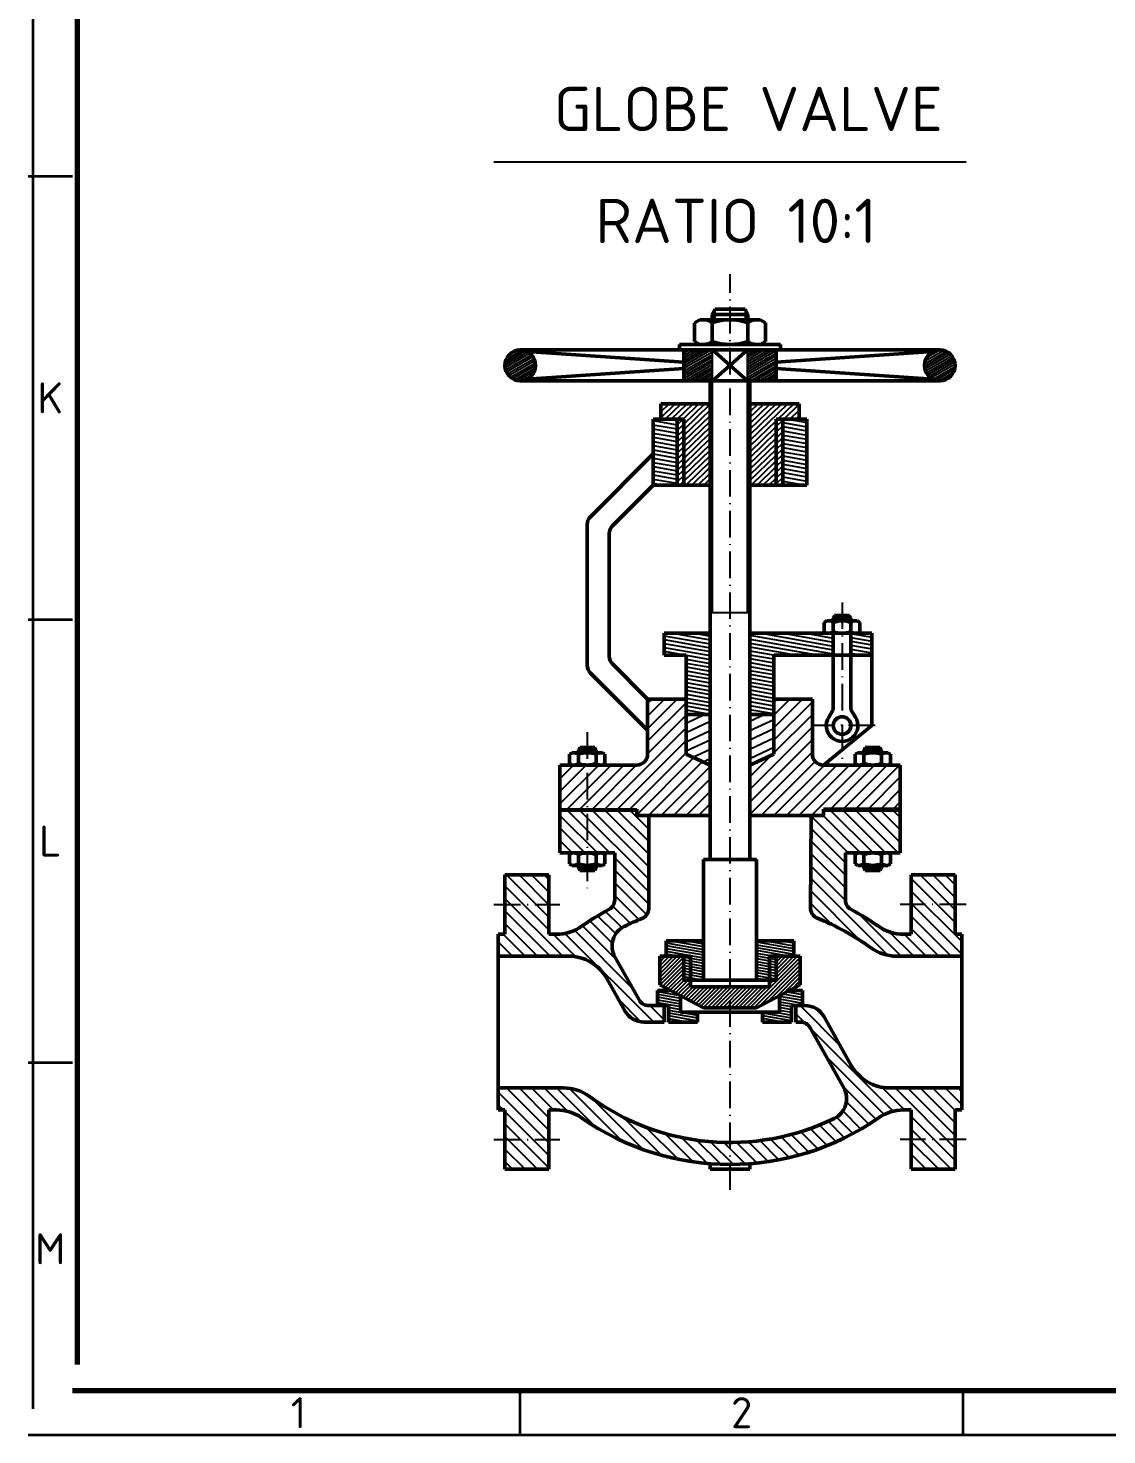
# Paper-space layout 'Layout1' of a CAD drawing. Header units: millimetres. Extents: x 198 to 1020, y 107 to 694.
# Drawn here: x 198.3 to 320, y 106.8 to 265.5 of the extents above; entities that cross this region are included whole.
import ezdxf

# ---------------------------------------------------------------- set-up
doc = ezdxf.new("R2010")
doc.units = ezdxf.units.MM
doc.header["$LTSCALE"] = 0.25
doc.linetypes.add('ACAD_ISO10W100', pattern=[18, 12, -3, 0, -3])
for name, color, linetype, lineweight in [('CHU', 6, 'Continuous', 25), ('Chu cai', 90, 'Continuous', 25), ('Khung dam', 30, 'Continuous', 70), ('KHUNG MANH', 4, 'Continuous', 35), ('manh', 130, 'Continuous', 25), ('NET 05', 130, 'Continuous', 50), ('NET MANH', 5, 'Continuous', 25), ('Nhat', 170, 'Continuous', 25), ('TRUC', 3, 'ACAD_ISO10W100', 25)]:
    doc.layers.add(name, color=color, linetype=linetype, lineweight=lineweight)
doc.styles.add('ISO', font='isocpeur.ttf', dxfattribs={"height": 2.5})
doc.styles.add('style2', font='isocpeur.ttf', dxfattribs={"height": 2.5})
pattern_1 = [(170, (-530.50777, -738.4981), (-0.05378858, -0.30505021), [])]
pattern_2 = [(30, (-15659.73254, -4177.22102), (-0.123902439, 0.2146053196), [])]
pattern_3 = [(44, (-530.50777, -738.4981), (-0.322762, 0.33422983), [])]

psp = doc.layouts.get("Layout1")

# ---------------------------------------------------------------- hatches: boundary and pattern name
at = {"true_color": 0x000000}
h = psp.add_hatch(color=18, dxfattribs=at)
h.dxf.hatch_style = 1
h.paths.add_polyline_path([(266.99305, 177.4351), (258.31988, 177.4351), (258.31988, 177.3112), (266.99305, 177.3112)])
h = psp.add_hatch(color=18, dxfattribs=at)
h.dxf.hatch_style = 1
h.paths.add_polyline_path([(266.99305, 177.4351), (258.31988, 177.4351), (258.31988, 177.3112), (266.99305, 177.3112)])
h = psp.add_hatch(color=7)
h.dxf.hatch_style = 1
h.paths.add_polyline_path([(266.99305, 177.4351), (258.31988, 177.4351), (258.31988, 177.3112), (266.99305, 177.3112)])
at = {"true_color": 0xffffff}
h = psp.add_hatch(color=7, dxfattribs=at)
h.dxf.hatch_style = 1
h.paths.add_polyline_path([(266.99305, 177.4351), (258.31988, 177.4351), (258.31988, 177.3112), (266.99305, 177.3112)])
h = psp.add_hatch(color=7, dxfattribs=at)
h.dxf.hatch_style = 1
h.paths.add_polyline_path([(266.99305, 177.4351), (258.31988, 177.4351), (258.31988, 177.3112), (266.99305, 177.3112)])
h = psp.add_hatch(color=7, dxfattribs=at)
h.dxf.hatch_style = 1
h.paths.add_polyline_path([(258.31988, 177.4351), (266.99305, 177.4351), (266.99305, 177.3112), (258.31988, 177.3112)])
h = psp.add_hatch(color=7, dxfattribs=at)
h.dxf.hatch_style = 1
h.paths.add_polyline_path([(296.72963, 177.4351), (288.05646, 177.4351), (288.05646, 177.3112), (296.72963, 177.3112)])
at = {"layer": 'NET MANH'}
h = psp.add_hatch(dxfattribs=at)
h.set_pattern_fill('_USER', color=256, scale=0.247805, angle=30, pattern_type=0)
h.set_pattern_definition(pattern_2)
h.paths.add_polyline_path([(255.59402, 227.49169, 1), (252.12476, 227.49169, 1)])
h.paths.add_polyline_path([(299.45549, 227.49169, 1), (302.92476, 227.49169, 1)])
h = psp.add_hatch(dxfattribs=at)
h.set_pattern_fill('_USER', color=256, scale=0.247805, angle=30, pattern_type=0)
h.set_pattern_definition(pattern_2)
h.paths.add_polyline_path([(275.54232, 229.22632), (272.32085, 229.22632), (272.32085, 225.75705), (275.54232, 225.75705)])
h.paths.add_polyline_path([(282.72866, 229.22632), (279.50719, 229.22632), (279.50719, 225.75705), (282.72866, 225.75705)])
h = psp.add_hatch(dxfattribs=at)
h.set_pattern_fill('ANSI31', color=256, scale=3.717073, angle=359)
h.set_pattern_definition(pattern_3)
h.paths.add_polyline_path([(272.32085, 213.98632), (275.29451, 213.98632), (275.29451, 223.1551), (269.7189, 223.1551), (269.7189, 221.42047), (272.32085, 221.42047)])
h.paths.add_polyline_path([(282.72866, 221.42047), (285.33061, 221.42047), (285.33061, 223.1551), (279.755, 223.1551), (279.755, 213.98632), (282.72866, 213.98632)])
h = psp.add_hatch(dxfattribs=at)
h.set_pattern_fill('ANSI31', color=256, scale=3.717073, angle=125)
h.set_pattern_definition([(170, (-530.50777, -738.4981), (-0.08068287, -0.45757531), [])])
h.paths.add_polyline_path([(268.85158, 213.98632), (271.57744, 213.98632), (271.57744, 221.42047), (268.85158, 221.42047)])
h.paths.add_polyline_path([(283.47207, 213.98632), (286.19793, 213.98632), (286.19793, 221.42047), (283.47207, 221.42047)])
h = psp.add_hatch(dxfattribs=at)
h.set_pattern_fill('ANSI31', color=256, scale=3.717073, angle=359)
h.set_pattern_definition(pattern_3)
h.paths.add_polyline_path([(271.57744, 213.98632), (272.32085, 213.98632), (272.32085, 221.42047), (271.57744, 221.42047)])
h.paths.add_polyline_path([(283.47207, 221.42047), (282.72866, 221.42047), (282.72866, 213.98632), (283.47207, 213.98632)])
h = psp.add_hatch(dxfattribs=at)
h.set_pattern_fill('ANSI31', color=256, scale=3.469268, angle=125)
h.set_pattern_definition([(170, (-530.50777, -738.4981), (-0.07530401, -0.42707029), [])])
h.paths.add_polyline_path([(275.29451, 197.25949), (270.09061, 197.25949), (270.09061, 194.78144), (272.56866, 194.78144), (272.56866, 188.09071), (275.29451, 188.09071)])
h.paths.add_polyline_path([(282.48085, 194.78144), (284.9589, 194.78144), (289.16979, 194.78144), (289.16979, 197.25949), (288.37681, 197.25949), (284.9589, 197.25949), (279.755, 197.25949), (279.755, 188.09071), (282.48085, 188.09071)])
h.paths.add_polyline_path([(291.15223, 194.78144), (293.50817, 194.78144), (293.50817, 197.25949), (291.15223, 197.25949)])
h = psp.add_hatch(dxfattribs=at)
h.set_pattern_fill('_USER', color=256, angle=45, pattern_type=0)
h.set_pattern_definition([(45, (-20106.9985, -33009.9912), (-0.70710678, 0.70710678), [])])
h.paths.add_polyline_path([(296.72963, 182.3912), (293.50817, 182.3912), (288.05646, 182.3912, -0.414213562), (286.81744, 183.63023), (286.81744, 189.82535), (282.48085, 189.82535), (282.48085, 183.63023), (279.755, 182.3912), (279.755, 176.69169), (288.05646, 176.69169), (288.05646, 177.4351), (296.72963, 177.4351)])
h.paths.add_polyline_path([(275.29451, 182.3912), (272.56866, 183.63023), (272.56866, 189.82535), (268.23207, 189.82535), (268.23207, 187.3473), (268.23207, 183.63023, -0.414213562), (266.99305, 182.3912), (261.41744, 182.3912), (261.41744, 177.4351), (266.99305, 177.4351), (266.99305, 177.3112), (266.99305, 176.69169), (275.29451, 176.69169)])
h.paths.add_polyline_path([(261.41744, 182.3912), (259.63324, 182.3912), (258.31988, 182.3912), (258.31988, 177.4351), (261.41744, 177.4351)])
h = psp.add_hatch(dxfattribs=at)
h.set_pattern_fill('ANSI31', color=256, scale=0.3, angle=160)
h.set_pattern_definition([(205, (277.5248, 185.241), (0.40254, -0.86326), [])])
h.paths.add_polyline_path([(275.29451, 188.09071), (272.56866, 188.09071), (272.56866, 183.63023), (275.29451, 182.3912)])
h.paths.add_polyline_path([(282.48085, 188.09071), (279.755, 188.09071), (279.755, 182.3912), (282.48085, 183.63023)])
h = psp.add_hatch(dxfattribs=at)
h.set_pattern_fill('ANSI31', color=256, scale=2.478049, angle=125)
h.set_pattern_definition(pattern_1)
h.paths.add_polyline_path([(270.58622, 155.25657), (270.58622, 153.39803), (273.84522, 153.39803), (273.84522, 154.51315), (271.94311, 154.51315), (271.94311, 156.37795), (270.85784, 156.94772), (269.34685, 156.94772), (269.34685, 155.25657)])
h.paths.add_polyline_path([(284.46329, 153.39803), (284.46329, 155.25657), (284.9589, 155.25657), (285.70266, 155.25657), (285.70266, 156.94772), (284.19167, 156.94772), (283.1064, 156.37795), (283.1064, 154.51315), (281.20429, 154.51315), (281.20429, 153.39803)])
h.paths.add_polyline_path([(270.33841, 162.56681), (270.33841, 160.83218), (273.06427, 160.83218), (273.06427, 158.10632), (274.5511, 158.10632), (274.5511, 162.56681)])
h.paths.add_polyline_path([(284.7111, 160.83218), (284.7111, 162.56681), (280.49841, 162.56681), (280.49841, 158.10632), (281.98524, 158.10632), (281.98524, 160.83218)])
h = psp.add_hatch(dxfattribs=at)
h.set_pattern_fill('ANSI31', color=256, scale=2.478049)
h.set_pattern_definition([(45, (-530.50777, -738.4981), (-0.21903064, 0.21903064), [])])
h.paths.add_polyline_path([(273.06427, 157.36291), (273.06427, 158.10632), (272.32085, 158.10632), (272.32085, 160.83218), (269.595, 160.83218), (269.595, 157.61071), (274.5511, 155.00876), (277.52476, 155.00876), (280.49841, 155.00876), (285.45451, 157.61071), (285.45451, 160.83218), (284.7111, 160.83218), (282.72866, 160.83218), (282.72866, 158.10632), (281.98524, 158.10632), (281.98524, 157.36291)])
h = psp.add_hatch(dxfattribs=at)
h.set_pattern_fill('ANSI31', color=256, scale=2.478049, angle=125)
h.set_pattern_definition(pattern_1)
h.paths.add_polyline_path([(272.32085, 158.10632), (273.06427, 158.10632), (273.06427, 160.83218), (272.32085, 160.83218)])
h.paths.add_polyline_path([(282.72866, 160.83218), (281.98524, 160.83218), (281.98524, 158.10632), (282.72866, 158.10632)])
at = {"layer": 'Nhat'}
h = psp.add_hatch(dxfattribs=at)
h.set_pattern_fill('_USER', color=256, angle=135, pattern_type=0)
h.set_pattern_definition([(135, (-20106.9985, -33009.9912), (-0.70710678, -0.70710678), [])])
h.paths.add_polyline_path([(268.35597, 176.69169), (266.99305, 176.69169), (266.99305, 177.3112), (261.41744, 177.3112), (261.41744, 172.47901), (263.20163, 172.47901), (264.515, 172.47901), (264.515, 167.17676, -0.278174858), (263.8542, 166.08093, 0.030862555), (260.769, 164.20108, -0.153423473), (257.9341, 163.31023), (257.08085, 163.31023), (257.08085, 166.65559), (252.12476, 166.65559), (252.12476, 163.31023), (251.38134, 163.31023), (251.38134, 162.56681), (251.38134, 160.83218), (259.31481, 160.83218, -0.271536376), (263.63968, 158.2965), (265.67156, 154.66587, 0.271536376), (267.834, 153.39803), (270.09061, 153.39803), (270.09061, 155.25657), (268.339, 155.25657, -0.271536376), (267.25779, 155.89049), (264.53352, 160.75827, -0.428669741), (265.59334, 164.18771, -0.020263985), (267.57662, 165.07481, 0.306796328), (268.35597, 166.22541)])
h.paths.add_polyline_path([(261.41744, 177.3112), (258.31988, 177.3112), (258.31988, 172.47901), (261.41744, 172.47901)], flags=17)
h.paths.add_polyline_path([(257.08085, 170.00096), (252.12476, 170.00096), (252.12476, 166.65559), (257.08085, 166.65559)], flags=17)
h.paths.add_polyline_path([(296.72963, 177.3112), (288.05646, 177.3112), (288.05646, 176.69169), (286.69354, 176.69169), (286.60766, 166.26978, 0.309954416), (287.39077, 165.10746, -0.064153288), (293.38855, 161.79251, 0.159595062), (296.32057, 160.83218), (303.66817, 160.83218), (303.66817, 163.31023), (302.92476, 163.31023), (302.92476, 166.65559), (297.96866, 166.65559), (297.96866, 163.31023), (297.11541, 163.31023, -0.153423473), (294.28051, 164.20108, 0.030862555), (291.19531, 166.08093, -0.278174858), (290.53451, 167.17676), (290.53451, 172.47901), (296.72963, 172.47901)])
h.paths.add_polyline_path([(302.92476, 170.00096), (297.96866, 170.00096), (297.96866, 166.65559), (302.92476, 166.65559)], flags=17)
h.paths.add_polyline_path([(285.97649, 155.25657), (285.70266, 155.25657), (284.9589, 155.25657), (284.9589, 153.39803), (285.47148, 153.39803, -0.271536376), (286.5527, 152.76411), (290.36007, 145.96101, -0.430784787), (289.28437, 142.52376, -0.11398454), (277.52476, 139.80764), (277.52476, 137.32959, 0.153423473), (294.28051, 142.59498, -0.153423473), (297.11541, 143.48584), (297.96866, 143.48584), (297.96866, 140.14047), (302.92476, 140.14047), (302.92476, 143.48584), (303.66817, 143.48584), (303.66817, 145.96388), (295.53581, 145.96388, -0.271536376), (291.21094, 148.49956), (288.13892, 153.98873, 0.271536376)])
h.paths.add_polyline_path([(277.52476, 139.80764, -0.159595062), (261.66096, 145.00355, 0.159595062), (258.72894, 145.96388), (251.38134, 145.96388), (251.38134, 143.48584), (252.12476, 143.48584), (252.12476, 140.14047), (257.08085, 140.14047), (257.08085, 143.48584), (257.9341, 143.48584, -0.153423473), (260.769, 142.59498, 0.153423473), (277.52476, 137.32959)])
h.paths.add_polyline_path([(257.08085, 140.14047), (252.12476, 140.14047), (252.12476, 136.7951), (257.08085, 136.7951)])
h.paths.add_polyline_path([(302.92476, 140.14047), (297.96866, 140.14047), (297.96866, 136.7951), (302.92476, 136.7951)])

# ---------------------------------------------------------------- linework, layer by layer
for p, q in [((269.7189, 223.1551), (269.7189, 223.1551)), ((285.33061, 223.1551), (285.33061, 223.1551)), ((268.85158, 213.98632), (268.85158, 221.42047)), ((272.32085, 221.42047), (271.57744, 221.42047)), ((282.72866, 221.42047), (283.47207, 221.42047)), ((286.19793, 213.98632), (286.19793, 221.42047)), ((275.29451, 197.25949), (275.29451, 199.61364)), ((275.29451, 199.61364), (275.54232, 199.61364)), ((296.72963, 182.3912), (293.50817, 182.3912)), ((258.31988, 177.4351), (266.99305, 177.4351)), ((266.99305, 177.4351), (258.31988, 177.4351)), ((258.31988, 177.4351), (266.99305, 177.4351)), ((258.31988, 177.4351), (266.99305, 177.4351)), ((266.99305, 177.3112), (258.31988, 177.3112)), ((266.99305, 177.3112), (258.31988, 177.3112)), ((258.31988, 177.3112), (266.99305, 177.3112)), ((266.99305, 177.4351), (266.99305, 177.3112)), ((284.7111, 162.56681), (280.49841, 162.56681)), ((284.7111, 160.83218), (284.7111, 162.56681)), ((281.98524, 160.83218), (285.45451, 160.83218)), ((281.98524, 160.83218), (282.72866, 160.83218)), ((281.98524, 160.83218), (281.98524, 157.36291)), ((282.72866, 160.83218), (282.72866, 158.10632)), ((285.45451, 160.83218), (284.7111, 160.83218)), ((280.49841, 158.10632), (282.72866, 158.10632)), ((270.58622, 155.25657), (270.09061, 155.25657)), ((252.12476, 143.48584), (252.12476, 143.48584))]:
    psp.add_line(p, q)
at = {"layer": 'Chu cai'}
psp.add_line((250.87369, 250.46925), (304.17582, 250.46925), dxfattribs=at)
at = {"layer": 'Khung dam'}
for p, q in [((203.86311, 688.7584), (203.86311, 114.7584)), ((203.33655, 111.82132), (1014.33655, 111.82132))]:
    psp.add_line(p, q, dxfattribs=at)
at = {"layer": 'KHUNG MANH'}
for p, q in [((198.86311, 693.7584), (198.86311, 109.7584)), ((198.33655, 248.82132), (203.33655, 248.82132)), ((198.33655, 198.82132), (203.33655, 198.82132)), ((198.33655, 148.82132), (203.33655, 148.82132)), ((253.83655, 106.82132), (253.83655, 111.82132)), ((303.83655, 106.82132), (303.83655, 111.82132)), ((198.33655, 106.82132), (1019.33655, 106.82132))]:
    psp.add_line(p, q, dxfattribs=at)
at = {"layer": 'manh'}
for p, q in [((275.82476, 233.84584), (275.82476, 232.64584)), ((279.22476, 233.84584), (279.22476, 232.64584)), ((289.31101, 199.25949), (289.31101, 198.65949)), ((291.01101, 199.25949), (291.01101, 198.65949)), ((260.56744, 184.3912), (260.56744, 183.7912)), ((262.26744, 184.3912), (262.26744, 183.7912)), ((292.78207, 184.3912), (292.78207, 183.7912)), ((294.48207, 184.3912), (294.48207, 183.7912)), ((260.56744, 170.47901), (260.56744, 171.07901)), ((262.26744, 170.47901), (262.26744, 171.07901)), ((292.78207, 170.47901), (292.78207, 171.07901)), ((294.48207, 170.47901), (294.48207, 171.07901))]:
    psp.add_line(p, q, dxfattribs=at)
at = {"layer": 'NET 05'}
for p, q in [((275.52476, 233.24584), (275.82476, 233.84584)), ((275.82476, 233.84584), (279.22476, 233.84584)), ((279.22476, 233.84584), (279.52476, 233.24584)), ((273.52476, 232.30269), (274.1191, 232.64584)), ((273.52476, 232.30269), (273.52476, 230.18898)), ((274.1191, 232.64584), (280.93041, 232.64584)), ((274.1191, 232.64584), (274.52476, 232.64584)), ((275.52476, 232.64584), (275.52476, 233.24584)), ((275.52476, 233.24584), (279.52476, 233.24584)), ((275.52476, 232.64584), (280.93041, 232.64584)), ((275.52476, 230.18898), (275.52476, 232.30269)), ((275.52476, 230.18898), (275.52476, 232.30269)), ((279.52476, 232.64584), (279.52476, 233.24584)), ((279.52476, 230.18898), (279.52476, 232.30269)), ((279.52476, 230.18898), (279.52476, 232.30269)), ((281.52476, 232.30269), (280.93041, 232.64584)), ((281.52476, 230.18898), (281.52476, 232.30269)), ((273.52476, 230.18898), (274.1191, 229.84584)), ((281.52476, 230.18898), (280.93041, 229.84584)), ((301.19012, 229.22632), (253.85939, 229.22632)), ((254.60735, 229.05678), (272.32085, 227.84708)), ((271.82524, 229.84584), (283.22427, 229.84584)), ((271.82524, 229.22632), (271.82524, 229.84584)), ((272.32085, 225.75705), (272.32085, 229.22632)), ((274.1191, 229.84584), (280.93041, 229.84584)), ((275.54232, 229.22632), (279.50719, 225.75705)), ((275.54232, 225.75705), (279.50719, 229.22632)), ((277.52476, 229.22632), (285.20671, 229.22632)), ((282.72866, 225.75705), (282.72866, 229.22632)), ((300.44216, 229.05678), (282.72866, 227.84708)), ((283.22427, 229.22632), (283.22427, 229.84584)), ((254.60735, 225.9266), (272.32085, 227.1363)), ((300.44216, 225.9266), (282.72866, 227.1363)), ((301.19012, 225.75705), (253.85939, 225.75705)), ((275.29451, 197.25949), (275.29451, 225.75705)), ((279.755, 197.25949), (279.755, 225.75705)), ((269.7189, 223.1551), (275.29451, 223.1551)), ((269.7189, 223.1551), (269.7189, 221.42047)), ((285.33061, 223.1551), (279.755, 223.1551)), ((285.33061, 223.1551), (285.33061, 221.42047)), ((268.85158, 221.42047), (272.32085, 221.42047)), ((268.85158, 213.98632), (268.85158, 221.42047)), ((271.57744, 221.42047), (271.57744, 213.98632)), ((272.32085, 213.98632), (272.32085, 221.42047)), ((282.72866, 213.98632), (282.72866, 221.42047)), ((286.19793, 221.42047), (282.72866, 221.42047)), ((283.47207, 221.42047), (283.47207, 213.98632)), ((286.19793, 213.98632), (286.19793, 221.42047)), ((261.76796, 210.40719), (268.85158, 217.49081)), ((268.85158, 213.98632), (268.85158, 216.46437)), ((264.25839, 209.39313), (268.85158, 213.98632)), ((275.29451, 213.98632), (268.85158, 213.98632)), ((279.755, 213.98632), (286.19793, 213.98632)), ((261.40506, 209.53024), (261.41569, 193.64963)), ((263.89549, 208.517), (263.89549, 194.67515)), ((288.16101, 198.48792), (288.45818, 198.65949)), ((288.16101, 198.48792), (288.16101, 197.43107)), ((288.45818, 198.65949), (291.86383, 198.65949)), ((288.45818, 198.65949), (288.66101, 198.65949)), ((289.16101, 198.95949), (289.31101, 199.25949)), ((289.16101, 198.65949), (289.16101, 198.95949)), ((289.16101, 198.95949), (291.16101, 198.95949)), ((289.16101, 198.65949), (291.86383, 198.65949)), ((289.16101, 197.43107), (289.16101, 198.48792)), ((289.16101, 197.43107), (289.16101, 198.48792)), ((289.31101, 199.25949), (291.01101, 199.25949)), ((291.01101, 199.25949), (291.16101, 198.95949)), ((291.16101, 198.65949), (291.16101, 198.95949)), ((291.16101, 197.43107), (291.16101, 198.48792)), ((291.16101, 197.43107), (291.16101, 198.48792)), ((292.16101, 198.48792), (291.86383, 198.65949)), ((292.16101, 197.43107), (292.16101, 198.48792)), ((275.29451, 197.25949), (270.09061, 197.25949)), ((270.09061, 197.25949), (270.09061, 194.78144)), ((275.29451, 197.25949), (275.29451, 171.73559)), ((279.755, 197.25949), (284.9589, 197.25949)), ((279.755, 197.25949), (279.755, 171.73559)), ((284.9589, 197.25949), (293.50817, 197.25949)), ((288.16101, 197.43107), (288.45818, 197.25949)), ((288.45818, 197.25949), (291.86383, 197.25949)), ((289.16979, 197.25949), (289.16979, 188.63588)), ((291.15223, 197.25949), (291.15223, 192.3034)), ((292.16101, 197.43107), (291.86383, 197.25949)), ((293.50817, 186.85169), (293.50817, 197.25949)), ((264.25839, 193.79903), (268.23207, 189.82535)), ((270.09061, 194.78144), (272.56866, 194.78144)), ((272.56866, 194.78144), (272.56866, 183.63023)), ((282.48085, 194.78144), (282.48085, 183.63023)), ((284.9589, 194.78144), (293.50817, 194.78144)), ((261.77859, 192.77434), (268.23207, 186.32086)), ((291.15223, 192.3034), (291.15223, 188.63588)), ((272.56866, 189.82535), (268.23207, 189.82535)), ((268.23207, 189.82535), (268.23207, 183.63023)), ((282.48085, 189.82535), (286.81744, 189.82535)), ((286.81744, 189.82535), (286.81744, 183.63023)), ((275.29451, 188.09071), (272.56866, 188.09071)), ((275.29451, 182.3912), (275.29451, 188.09071)), ((279.755, 188.09071), (282.48085, 188.09071)), ((289.17754, 188.63588), (288.65387, 187.79428)), ((291.15998, 188.63588), (291.68364, 187.79428)), ((293.50817, 186.85169), (288.05646, 182.3912)), ((260.41744, 184.0912), (260.56744, 184.3912)), ((260.56744, 184.3912), (262.26744, 184.3912)), ((262.26744, 184.3912), (262.41744, 184.0912)), ((292.78207, 184.3912), (292.63207, 184.0912)), ((294.48207, 184.3912), (292.78207, 184.3912)), ((294.63207, 184.0912), (294.48207, 184.3912)), ((259.41744, 183.61963), (259.71461, 183.7912)), ((259.41744, 183.61963), (259.41744, 182.56277)), ((259.41744, 182.56277), (259.71461, 182.3912)), ((259.71461, 183.7912), (263.12027, 183.7912)), ((259.71461, 183.7912), (259.91744, 183.7912)), ((260.41744, 183.7912), (260.41744, 184.0912)), ((260.41744, 184.0912), (262.41744, 184.0912)), ((260.41744, 183.7912), (263.12027, 183.7912)), ((260.41744, 182.56277), (260.41744, 183.61963)), ((260.41744, 182.56277), (260.41744, 183.61963)), ((262.41744, 183.7912), (262.41744, 184.0912)), ((262.41744, 182.56277), (262.41744, 183.61963)), ((262.41744, 182.56277), (262.41744, 183.61963)), ((263.41744, 183.61963), (263.12027, 183.7912)), ((263.41744, 182.56277), (263.12027, 182.3912)), ((263.41744, 182.56277), (263.41744, 183.61963)), ((272.56866, 183.63023), (275.29451, 182.3912)), ((282.48085, 183.63023), (279.755, 182.3912)), ((291.63207, 183.61963), (291.92925, 183.7912)), ((291.63207, 182.56277), (291.63207, 183.61963)), ((291.63207, 182.56277), (291.92925, 182.3912)), ((295.3349, 183.7912), (291.92925, 183.7912)), ((294.63207, 183.7912), (291.92925, 183.7912)), ((292.63207, 183.7912), (292.63207, 184.0912)), ((294.63207, 184.0912), (292.63207, 184.0912)), ((292.63207, 182.56277), (292.63207, 183.61963)), ((292.63207, 182.56277), (292.63207, 183.61963)), ((294.63207, 183.7912), (294.63207, 184.0912)), ((294.63207, 182.56277), (294.63207, 183.61963)), ((294.63207, 182.56277), (294.63207, 183.61963)), ((295.3349, 183.7912), (295.13207, 183.7912)), ((295.63207, 183.61963), (295.3349, 183.7912)), ((295.63207, 182.56277), (295.3349, 182.3912)), ((295.63207, 183.61963), (295.63207, 182.56277)), ((266.99305, 182.3912), (258.31988, 182.3912)), ((258.31988, 182.3912), (258.31988, 172.47901)), ((259.71461, 182.3912), (263.12027, 182.3912)), ((288.05646, 182.3912), (296.72963, 182.3912)), ((295.3349, 182.3912), (291.92925, 182.3912)), ((296.72963, 182.3912), (296.72963, 172.47901)), ((266.99305, 177.3112), (258.31988, 177.3112)), ((266.99305, 176.69169), (266.99305, 177.4351)), ((275.29451, 176.69169), (266.99305, 176.69169)), ((268.35597, 166.22541), (268.35597, 176.69169)), ((288.05646, 176.69169), (279.755, 176.69169)), ((286.60766, 166.26978), (286.69354, 176.69169)), ((288.05646, 177.4351), (296.72963, 177.4351)), ((288.05646, 176.69169), (288.05646, 177.4351)), ((288.05646, 177.4351), (288.05646, 177.3112)), ((288.05646, 177.3112), (296.72963, 177.3112)), ((258.31988, 172.47901), (264.515, 172.47901)), ((259.41744, 172.30743), (259.71461, 172.47901)), ((259.41744, 172.30743), (259.41744, 171.25058)), ((263.12027, 172.47901), (259.71461, 172.47901)), ((260.41744, 172.30743), (260.41744, 171.25058)), ((260.41744, 172.30743), (260.41744, 171.25058)), ((262.41744, 172.30743), (262.41744, 171.25058)), ((262.41744, 172.30743), (262.41744, 171.25058)), ((263.41744, 172.30743), (263.12027, 172.47901)), ((263.41744, 171.25058), (263.41744, 172.30743)), ((264.515, 172.47901), (264.515, 167.17676)), ((274.5511, 171.73559), (274.5511, 158.10632)), ((274.5511, 171.73559), (275.29451, 171.73559)), ((275.29451, 171.73559), (279.755, 171.73559)), ((280.49841, 171.73559), (279.755, 171.73559)), ((280.49841, 171.73559), (280.49841, 158.10632)), ((296.72963, 172.47901), (290.53451, 172.47901)), ((290.53451, 172.47901), (290.53451, 167.17676)), ((291.63207, 172.30743), (291.92925, 172.47901)), ((291.63207, 171.25058), (291.63207, 172.30743)), ((291.92925, 172.47901), (295.3349, 172.47901)), ((292.63207, 172.30743), (292.63207, 171.25058)), ((292.63207, 172.30743), (292.63207, 171.25058)), ((294.63207, 172.30743), (294.63207, 171.25058)), ((294.63207, 172.30743), (294.63207, 171.25058)), ((295.63207, 172.30743), (295.3349, 172.47901)), ((295.63207, 172.30743), (295.63207, 171.25058)), ((257.08085, 170.00096), (252.12476, 170.00096)), ((252.12476, 170.00096), (252.12476, 163.31023)), ((257.08085, 163.31023), (257.08085, 170.00096)), ((257.08085, 170.00096), (257.08085, 169.25754)), ((259.41744, 171.25058), (259.71461, 171.07901)), ((263.12027, 171.07901), (259.71461, 171.07901)), ((262.41744, 171.07901), (259.71461, 171.07901)), ((260.41744, 171.07901), (260.41744, 170.77901)), ((262.41744, 170.77901), (260.41744, 170.77901)), ((260.56744, 170.47901), (260.41744, 170.77901)), ((262.26744, 170.47901), (260.56744, 170.47901)), ((262.41744, 170.77901), (262.26744, 170.47901)), ((262.41744, 171.07901), (262.41744, 170.77901)), ((263.12027, 171.07901), (262.91744, 171.07901)), ((263.41744, 171.25058), (263.12027, 171.07901)), ((291.63207, 171.25058), (291.92925, 171.07901)), ((291.92925, 171.07901), (295.3349, 171.07901)), ((291.92925, 171.07901), (292.13207, 171.07901)), ((292.63207, 171.07901), (292.63207, 170.77901)), ((292.63207, 171.07901), (295.3349, 171.07901)), ((292.63207, 170.77901), (294.63207, 170.77901)), ((292.63207, 170.77901), (292.78207, 170.47901)), ((292.78207, 170.47901), (294.48207, 170.47901)), ((294.48207, 170.47901), (294.63207, 170.77901)), ((294.63207, 171.07901), (294.63207, 170.77901)), ((295.63207, 171.25058), (295.3349, 171.07901)), ((297.96866, 163.31023), (297.96866, 170.00096)), ((297.96866, 170.00096), (302.92476, 170.00096)), ((302.92476, 170.00096), (302.92476, 163.31023)), ((252.12476, 163.31023), (251.38134, 163.31023)), ((251.38134, 163.31023), (251.38134, 143.48584)), ((251.38134, 163.31023), (251.38134, 162.56681)), ((257.08085, 163.31023), (257.9341, 163.31023)), ((270.33841, 162.56681), (274.5511, 162.56681)), ((270.33841, 160.83218), (270.33841, 162.56681)), ((284.7111, 162.56681), (280.49841, 162.56681)), ((284.7111, 160.83218), (284.7111, 162.56681)), ((297.96866, 163.31023), (297.11541, 163.31023)), ((302.92476, 163.31023), (303.66817, 163.31023)), ((303.66817, 163.31023), (303.66817, 143.48584)), ((251.38134, 160.83218), (259.31481, 160.83218)), ((264.53352, 160.75827), (267.25779, 155.89049)), ((273.06427, 160.83218), (269.595, 160.83218)), ((269.595, 160.83218), (269.595, 157.61071)), ((273.06427, 160.83218), (272.32085, 160.83218)), ((272.32085, 160.83218), (272.32085, 158.10632)), ((273.06427, 160.83218), (273.06427, 157.36291)), ((281.98524, 160.83218), (285.45451, 160.83218)), ((281.98524, 160.83218), (281.98524, 157.36291)), ((282.72866, 160.83218), (282.72866, 158.10632)), ((285.45451, 160.83218), (284.7111, 160.83218)), ((285.45451, 160.83218), (285.45451, 157.61071)), ((303.66817, 160.83218), (296.32057, 160.83218)), ((263.63968, 158.2965), (265.67156, 154.66587)), ((269.595, 157.61071), (274.5511, 155.00876)), ((274.5511, 158.10632), (272.32085, 158.10632)), ((273.06427, 157.36291), (281.98524, 157.36291)), ((274.5511, 158.10632), (280.49841, 158.10632)), ((280.49841, 158.10632), (282.72866, 158.10632)), ((285.45451, 157.61071), (280.49841, 155.00876)), ((269.34685, 155.25657), (269.34685, 156.94772)), ((269.34685, 156.94772), (270.85291, 156.94772)), ((271.94311, 154.51315), (271.94311, 156.37795)), ((283.1064, 154.51315), (283.1064, 156.37795)), ((285.70266, 156.94772), (284.1966, 156.94772)), ((285.70266, 155.25657), (285.70266, 156.94772)), ((268.339, 155.25657), (270.58622, 155.25657)), ((270.09061, 155.25657), (270.09061, 153.39803)), ((270.58622, 155.25657), (270.58622, 153.39803)), ((271.94311, 154.51315), (283.1064, 154.51315)), ((273.84522, 154.51315), (273.84522, 153.39803)), ((277.52476, 155.00876), (274.5511, 155.00876)), ((277.52476, 155.00876), (280.49841, 155.00876)), ((281.20429, 154.51315), (281.20429, 153.39803)), ((284.46329, 155.25657), (284.46329, 153.39803)), ((284.46329, 155.25657), (284.9589, 155.25657)), ((284.9589, 155.25657), (284.9589, 153.39803)), ((284.9589, 155.25657), (285.70266, 155.25657)), ((285.70266, 155.25657), (285.97649, 155.25657)), ((288.13892, 153.98873), (291.21094, 148.49956)), ((267.834, 153.39803), (270.09061, 153.39803)), ((270.58622, 153.39803), (273.84522, 153.39803)), ((281.20429, 153.39803), (284.46329, 153.39803)), ((284.9589, 153.39803), (285.47148, 153.39803)), ((286.5527, 152.76411), (290.36007, 145.96101)), ((251.38134, 145.96388), (258.72894, 145.96388)), ((303.66817, 145.96388), (295.53581, 145.96388)), ((251.38134, 143.48584), (252.12476, 143.48584)), ((252.12476, 143.48584), (252.12476, 136.7951)), ((257.08085, 136.7951), (257.08085, 143.48584)), ((257.08085, 143.48584), (257.9341, 143.48584)), ((297.96866, 143.48584), (297.11541, 143.48584)), ((297.96866, 136.7951), (297.96866, 143.48584)), ((303.66817, 143.48584), (302.92476, 143.48584)), ((302.92476, 143.48584), (302.92476, 136.7951)), ((252.12476, 136.7951), (257.08085, 136.7951)), ((275.29451, 137.41462), (275.29451, 136.7951)), ((275.29451, 136.7951), (279.755, 136.7951)), ((279.755, 137.41462), (279.755, 136.7951)), ((302.92476, 136.7951), (297.96866, 136.7951))]:
    psp.add_line(p, q, dxfattribs=at)
psp.add_lwpolyline([(282.48085, 194.78144), (284.9589, 194.78144)], dxfattribs=at)
for centre, radius in [((253.85939, 227.49169), 1.73463), ((301.19012, 227.49169), 1.73463), ((290.16876, 186.85169), 0.99122)]:
    psp.add_circle(centre, radius, dxfattribs=at)
for centre, radius, start, end in [((274.52476, 231.01716), 1.62868, 52.1211205, 90), ((277.52476, 226.64584), 6, 70.5287794, 109.4712206), ((280.52476, 231.01716), 1.62868, 90, 127.8788795), ((274.52476, 231.47451), 1.62868, 270, 307.8788795), ((277.52476, 235.84584), 6, 250.5287794, 289.4712206), ((280.52476, 231.47451), 1.62868, 232.1211205, 270), ((262.64409, 209.53107), 1.23902, 135, 180.038331), ((265.13451, 208.517), 1.23902, 135, 180), ((288.66101, 197.84515), 0.81434, 52.1211205, 90), ((290.16101, 195.65949), 3, 70.5287794, 109.4712206), ((291.66101, 197.84515), 0.81434, 90, 127.8788795), ((288.66101, 198.07383), 0.81434, 270, 307.8788795), ((290.16101, 200.25949), 3, 250.5287794, 289.4712206), ((291.66101, 198.07383), 0.81434, 232.1211205, 270), ((262.65471, 193.65046), 1.23902, 180.038331, 225), ((265.13451, 194.67515), 1.23902, 180, 225), ((290.16876, 186.85169), 1.7842, 148.1092082, 31.8907918), ((259.91744, 182.97686), 0.81434, 52.1211205, 90), ((259.91744, 183.20554), 0.81434, 270, 307.8788795), ((261.41744, 180.7912), 3, 70.5287794, 109.4712206), ((261.41744, 185.3912), 3, 250.5287794, 289.4712206), ((262.91744, 182.97686), 0.81434, 90, 127.8788795), ((262.91744, 183.20554), 0.81434, 232.1211205, 270), ((266.99305, 183.63023), 1.23902, 270, 0), ((288.05646, 183.63023), 1.23902, 180, 270), ((292.13207, 182.97686), 0.81434, 52.1211205, 90), ((292.13207, 183.20554), 0.81434, 270, 307.8788795), ((293.63207, 180.7912), 3, 70.5287794, 109.4712206), ((293.63207, 185.3912), 3, 250.5287794, 289.4712206), ((295.13207, 182.97686), 0.81434, 90, 127.8788795), ((295.13207, 183.20554), 0.81434, 232.1211205, 270), ((259.91744, 171.66467), 0.81434, 52.1211205, 90), ((261.41744, 169.47901), 3, 70.5287794, 109.4712206), ((262.91744, 171.66467), 0.81434, 90, 127.8788795), ((292.13207, 171.66467), 0.81434, 52.1211205, 90), ((293.63207, 169.47901), 3, 70.5287794, 109.4712206), ((295.13207, 171.66467), 0.81434, 90, 127.8788795), ((259.91744, 171.89335), 0.81434, 270, 307.8788795), ((261.41744, 174.07901), 3, 250.5287794, 289.4712206), ((262.91744, 171.89335), 0.81434, 232.1211205, 270), ((292.13207, 171.89335), 0.81434, 270, 307.8788795), ((293.63207, 174.07901), 3, 250.5287794, 289.4712206), ((295.13207, 171.89335), 0.81434, 232.1211205, 270), ((263.27597, 167.17676), 1.23902, 297.8190794, 0), ((291.77354, 167.17676), 1.23902, 180, 242.1809206), ((277.52476, 140.17334), 29.29313, 117.8190794, 124.8900116), ((277.52476, 140.17334), 26.81508, 111.7767153, 116.4202431), ((267.11695, 166.22541), 1.23902, 291.7767153, 0), ((287.84664, 166.25957), 1.23902, 179.5279025, 248.4121161), ((277.52476, 140.17334), 26.81508, 53.7293864, 68.4121161), ((277.52476, 140.17334), 29.29313, 55.1099884, 62.1809206), ((257.9341, 168.26632), 4.9561, 270, 304.8900116), ((266.69595, 161.96848), 2.47805, 116.4202431, 209.2336398), ((297.11541, 168.26632), 4.9561, 235.1099884, 270), ((259.31481, 155.87608), 4.9561, 29.2336398, 90), ((296.32057, 165.78827), 4.9561, 233.7293864, 270), ((268.339, 156.49559), 1.23902, 209.2336398, 270), ((267.834, 155.87608), 2.47805, 209.2336398, 270), ((285.97649, 152.77852), 2.47805, 29.2336398, 90), ((285.47148, 152.15901), 1.23902, 29.2336398, 90), ((295.53581, 150.91998), 4.9561, 209.2336398, 270), ((258.72894, 141.00779), 4.9561, 53.7293864, 90), ((277.52476, 166.62272), 26.81508, 233.7293864, 296.0110705), ((288.19763, 144.7508), 2.47805, 296.0110705, 29.2336398), ((257.9341, 138.52974), 4.9561, 55.1099884, 90), ((297.11541, 138.52974), 4.9561, 90, 124.8900116), ((277.52476, 166.62272), 29.29313, 235.1099884, 304.8900116)]:
    psp.add_arc(centre, radius, start, end, dxfattribs=at)
at = {"layer": 'NET MANH'}
for p, q in [((275.54232, 199.61364), (275.54232, 229.22632)), ((279.50719, 199.61364), (279.50719, 229.22632)), ((275.29451, 199.61364), (279.755, 199.61364))]:
    psp.add_line(p, q, dxfattribs=at)
at = {"layer": 'TRUC', "linetype": 'ACAD_ISO10W100'}
psp.add_line((277.52476, 134.47609), (277.52476, 237.76949), dxfattribs=at)
at = {"layer": 'TRUC'}
for p, q in [((290.16101, 200.7528), (290.16101, 183.04656)), ((261.41744, 186.10827), (261.41744, 168.51413)), ((293.89515, 186.85169), (286.95662, 186.85169)), ((250.88573, 166.65559), (258.31988, 166.65559)), ((304.16378, 166.65559), (296.72963, 166.65559)), ((250.88573, 140.14047), (258.31988, 140.14047)), ((304.16378, 140.14047), (296.72963, 140.14047))]:
    psp.add_line(p, q, dxfattribs=at)

# ---------------------------------------------------------------- texts
at = {"layer": 'CHU', "char_height": 3.5, "attachment_point": 5, "style": 'ISO'}
for s, width, insert in [('K', 5, (200.83655, 223.82132)), ('L', 5, (200.83655, 173.82132)), ('1', 50, (228.83655, 109.32132)), ('2', 50, (278.83655, 109.32132))]:
    psp.add_mtext_dynamic_manual_height_columns(s, width=width, gutter_width=25, heights=[0], dxfattribs=dict(at, insert=insert))
at = {"layer": 'Chu cai', "linetype": 'ACAD_ISO10W100', "insert": (200.83655, 127.82132), "char_height": 3.5, "attachment_point": 5, "style": 'style2'}
psp.add_mtext_dynamic_manual_height_columns('M', width=5, gutter_width=12.5, heights=[0], dxfattribs=at)
at = {"layer": 'Khung dam', "char_height": 5, "attachment_point": 1, "style": 'style2'}
for s, width, heights, insert in [('GLOBE VALVE', 62.4502904, [2.44712], (257.64874, 258.919)), ('RATIO 10:1', 49.4826235, [0], (262.33997, 246.29197))]:
    psp.add_mtext_dynamic_manual_height_columns(s, width=width, gutter_width=12.5, heights=heights, dxfattribs=dict(at, insert=insert))

doc.saveas('drawing.dxf')
